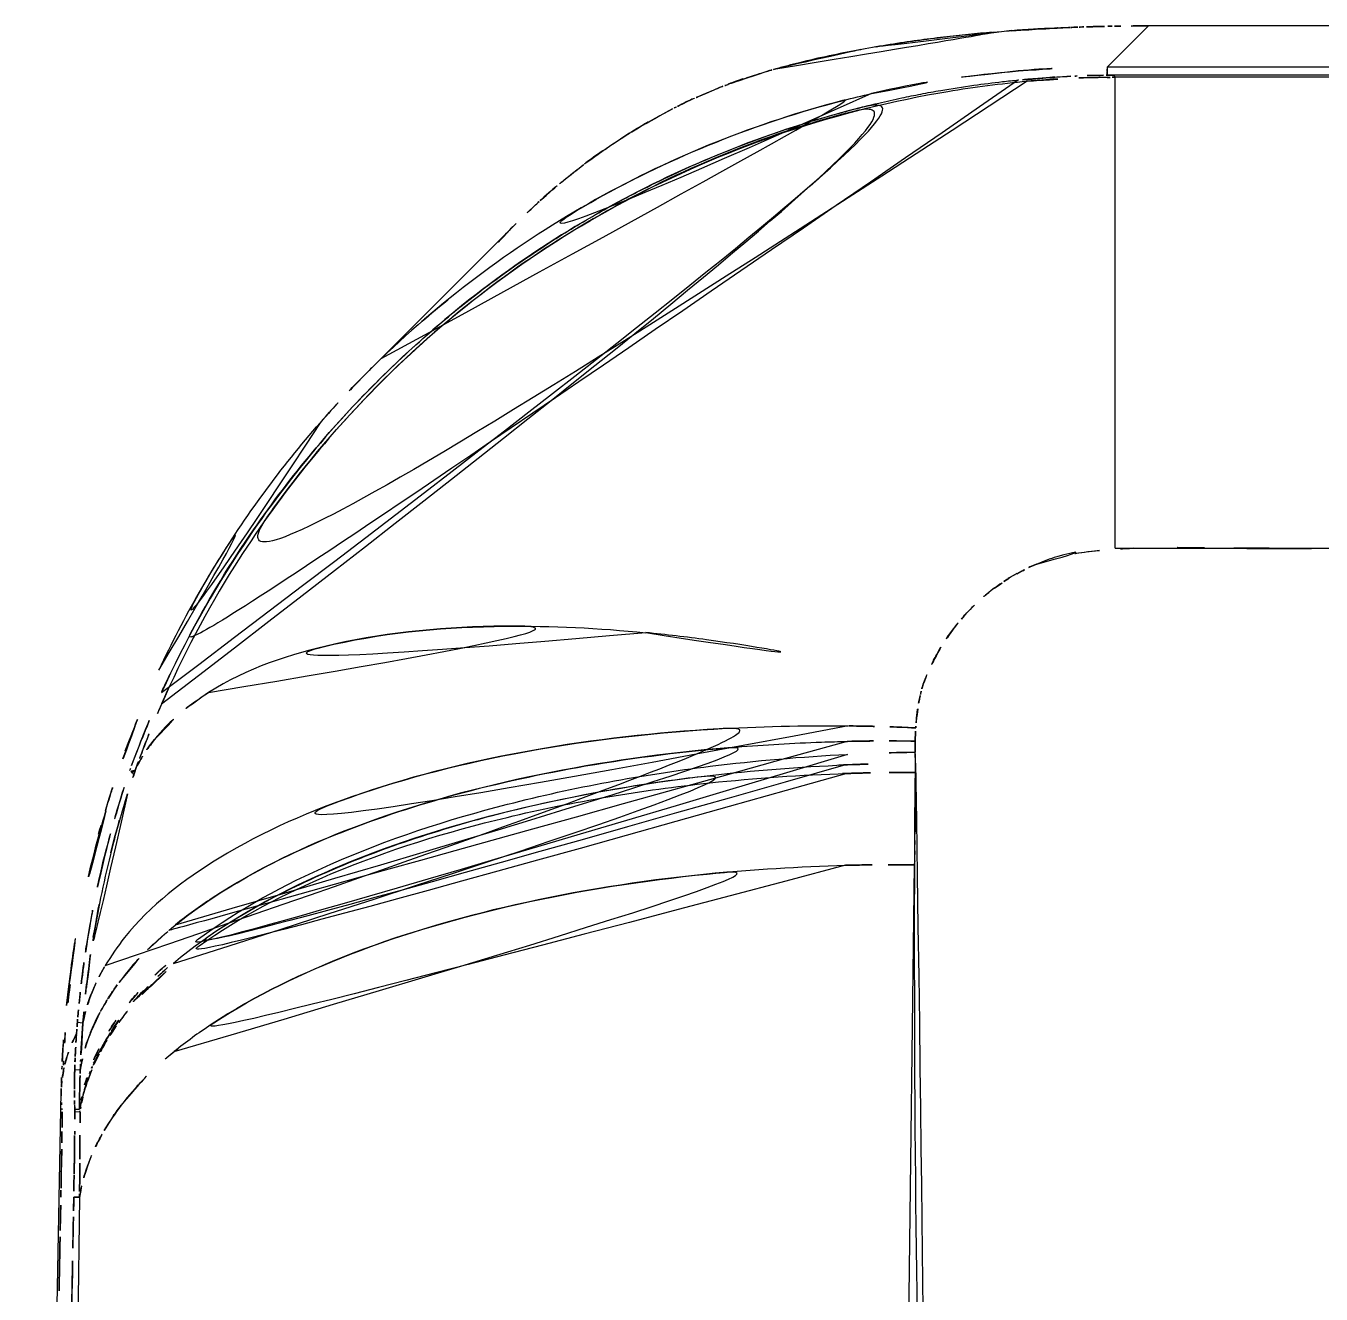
# Model space of a CAD drawing. Extents: x 16296660632 to 16296668616, y -37409619871 to -37409616241.
# Drawn here: x 16296666278.89 to 16296666291.27, y -37409617567 to -37409617554.87 of the extents above; entities that cross this region are included whole.
import ezdxf

# ---------------------------------------------------------------- set-up
doc = ezdxf.new("R2010")
doc.units = 0
doc.header["$LTSCALE"] = 10
doc.header["$MEASUREMENT"] = 0
doc.layers.get('0').update_dxf_attribs({"linetype": 'CONTINUOUS'})

msp = doc.modelspace()

# ---------------------------------------------------------------- linework, layer by layer
at = {"linetype": 'Continuous'}
for p, q in [((16296666289.617491, -37409617554.872681), (16296666289.2218, -37409617555.268356)), ((16296666335.447371, -37409617554.872681), (16296666289.617491, -37409617554.872681)), ((16296666289.2218, -37409617555.268356), (16296666289.2218, -37409617555.342873)), ((16296666335.84306, -37409617555.268356), (16296666289.2218, -37409617555.268356)), ((16296666289.28447, -37409617555.342552), (16296666289.29933, -37409617555.363373)), ((16296666335.78038, -37409617555.342552), (16296666289.28447, -37409617555.342552)), ((16296666289.298901, -37409617559.867561), (16296666289.298901, -37409617555.363373)), ((16296666335.765739, -37409617555.363373), (16296666289.29912, -37409617555.363373)), ((16296666282.15069, -37409617558.18364), (16296666283.5725, -37409617556.761833)), ((16296666289.298901, -37409617559.867561), (16296666335.765921, -37409617559.867561)), ((16296666287.38946, -37409617561.922562), (16296666287.3876, -37409617561.817291)), ((16296666287.389151, -37409617562.010658), (16296666287.38953, -37409617561.922569)), ((16296666287.165159, -37409617579.844719), (16296666287.38192, -37409617562.893677)), ((16296666279.37816, -37409617564.398987), (16296666279.430969, -37409617564.403397)), ((16296666279.405689, -37409617564.856689), (16296666279.352739, -37409617564.854446)), ((16296666278.88582, -37409617582.773102), (16296666279.22356, -37409617565.067253)), ((16296666279.353001, -37409617565.229263), (16296666279.398729, -37409617565.229607)), ((16296666279.40365, -37409617565.257896), (16296666279.353689, -37409617565.256958)), ((16296666279.398701, -37409617566.073807), (16296666279.183769, -37409617582.994118)), ((16296666279.398741, -37409617566.072762), (16296666279.343821, -37409617566.071709)), ((16296666279.343821, -37409617566.071716), (16296666279.398701, -37409617566.073807))]:
    msp.add_line(p, q, dxfattribs=at)
for points, start_tangent, end_tangent in [([(16296666288.309811, -37409617554.918617), (16296666288.72611, -37409617554.893501), (16296666288.85211, -37409617554.887901)], (0.997339187, 0.072900934), (0.999165708, 0.040839784)), ([(16296666288.85211, -37409617554.887772), (16296666288.632469, -37409617554.89785), (16296666288.34507, -37409617554.915253)], (-0.999204835, -0.039871007), (-0.997588617, -0.069404267)), ([(16296666288.85211, -37409617554.887901), (16296666288.88619, -37409617554.886543)], (0.999165708, 0.040839784), (0.999243445, 0.038891369)), ([(16296666288.88619, -37409617554.886436), (16296666288.85211, -37409617554.887772)], (-0.999275676, -0.038054229), (-0.999204835, -0.039871007)), ([(16296666288.88619, -37409617554.886543), (16296666288.96489, -37409617554.883659)], (0.999243444, 0.03889137), (0.999409226, 0.034368577)), ([(16296666288.94095, -37409617554.884438), (16296666288.88619, -37409617554.886436)], (-0.999381619, -0.035162204), (-0.999275676, -0.038054228)), ([(16296666288.96489, -37409617554.883614), (16296666288.94095, -37409617554.884438)], (-0.999424947, -0.033908342), (-0.999381619, -0.035162202)), ([(16296666288.96489, -37409617554.883659), (16296666289.05999, -37409617554.880653)], (0.999409226, 0.034368578), (0.999583492, 0.028859019)), ([(16296666289.05999, -37409617554.880623), (16296666288.96489, -37409617554.883614)], (-0.999579699, -0.028990104), (-0.999424947, -0.033908341)), ([(16296666289.05999, -37409617554.880653), (16296666289.130289, -37409617554.878761)], (0.999583492, 0.02885902), (0.999693553, 0.024754785)), ([(16296666289.130289, -37409617554.878708), (16296666289.102961, -37409617554.879417), (16296666289.05999, -37409617554.880623)], (-0.999677142, -0.025408893), (-0.999579699, -0.028990104)), ([(16296666289.130289, -37409617554.878761), (16296666289.14176, -37409617554.878479), (16296666289.293659, -37409617554.875473)], (0.999693553, 0.024754786), (0.999875077, 0.015806032)), ([(16296666289.15962, -37409617554.877983), (16296666289.130289, -37409617554.878708)], (-0.999714284, -0.023902944), (-0.999677142, -0.025408895)), ([(16296666289.26963, -37409617554.875664), (16296666289.15962, -37409617554.877983)], (-0.999835462, -0.018139726), (-0.999714284, -0.023902943)), ([(16296666289.293659, -37409617554.875473), (16296666289.45223, -37409617554.873558)], (0.999875077, 0.015806032), (0.999963825, 0.008505754)), ([(16296666289.617491, -37409617554.872681), (16296666289.26963, -37409617554.875664)], (-0.999999177, 0.001282616), (-0.999835462, -0.018139726)), ([(16296666289.45223, -37409617554.873558), (16296666289.617491, -37409617554.872681)], (0.999963825, 0.008505754), (0.999997228, 0.002354367)), ([(16296666286.055861, -37409617555.282967), (16296666286.281111, -37409617555.224258), (16296666286.5644, -37409617555.159111), (16296666286.84277, -37409617555.103409), (16296666287.11417, -37409617555.056221), (16296666287.37676, -37409617555.016678), (16296666287.628929, -37409617554.98394), (16296666287.869261, -37409617554.957199), (16296666288.096569, -37409617554.935669), (16296666288.309811, -37409617554.918617)], (0.96441371, 0.264397797), (0.997339187, 0.072900934)), ([(16296666288.30974, -37409617554.91774), (16296666288.21324, -37409617554.925003), (16296666287.874861, -37409617554.955612), (16296666287.57094, -37409617554.989906), (16296666287.28997, -37409617555.028107), (16296666287.030899, -37409617555.069092), (16296666286.866711, -37409617555.09816)], (-0.997422155, -0.071756851), (-0.983368178, -0.181623307)), ([(16296666286.866711, -37409617555.09816), (16296666286.78668, -37409617555.113243), (16296666286.553579, -37409617555.160713), (16296666286.327801, -37409617555.212173), (16296666286.10379, -37409617555.269676), (16296666286.055861, -37409617555.282982)], (-0.983368178, -0.181623307), (-0.96255781, -0.271076489)), ([(16296666288.37018, -37409617555.302597), (16296666289.2218, -37409617555.268356)], (0.996565047, 0.08281369), (0.999996261, -0.002734709)), ([(16296666288.3748, -37409617555.389526), (16296666288.221451, -37409617555.405502), (16296666287.947849, -37409617555.43998), (16296666287.63109, -37409617555.48954), (16296666287.44025, -37409617555.524437), (16296666287.259029, -37409617555.561127), (16296666287.03919, -37409617555.610313), (16296666286.766291, -37409617555.678596), (16296666286.421671, -37409617555.776489), (16296666285.98135, -37409617555.921013), (16296666285.436569, -37409617556.13147), (16296666284.78393, -37409617556.43325), (16296666284.36191, -37409617556.659843), (16296666283.896799, -37409617556.941109), (16296666283.34325, -37409617557.324013), (16296666282.68198, -37409617557.860909), (16296666282.144501, -37409617558.373543), (16296666281.63014, -37409617558.943542), (16296666281.062071, -37409617559.690727), (16296666280.462669, -37409617560.675598), (16296666280.26116, -37409617561.075493)], (-0.995389616, -0.095914087), (-0.429860401, -0.902895363)), ([(16296666288.45891, -37409617555.401398), (16296666287.70093, -37409617555.498329), (16296666286.15778, -37409617555.883797), (16296666284.707649, -37409617556.498787), (16296666283.388849, -37409617557.322029), (16296666282.238541, -37409617558.320923), (16296666281.27249, -37409617559.457603), (16296666280.246941, -37409617561.213516)], (-0.996086956, -0.088378592), (-0.414840953, -0.909893941)), ([(16296666285.59853, -37409617555.429993), (16296666285.9778, -37409617555.304718)], (0.935801826, 0.352526512), (0.96193817, 0.273267189)), ([(16296666285.978001, -37409617555.305443), (16296666285.873779, -37409617555.337219), (16296666285.63044, -37409617555.420013), (16296666285.59914, -37409617555.431587)], (-0.959055934, -0.283216728), (-0.93665104, -0.350263942)), ([(16296666285.9778, -37409617555.304718), (16296666285.995239, -37409617555.299797)], (0.961938171, 0.273267188), (0.963003448, 0.269489069)), ([(16296666285.995741, -37409617555.300217), (16296666285.978001, -37409617555.305443)], (-0.959884395, -0.280396058), (-0.959055935, -0.283216727)), ([(16296666285.995239, -37409617555.299797), (16296666286.055861, -37409617555.282967)], (0.962673438, 0.270665572), (0.96441371, 0.264397797)), ([(16296666286.055861, -37409617555.282982), (16296666285.995741, -37409617555.300217)], (-0.962557774, -0.271076616), (-0.959884395, -0.280396058)), ([(16296666286.969271, -37409617555.519638), (16296666288.37018, -37409617555.302597)], (0.974877023, 0.222743776), (0.996565047, 0.08281369)), ([(16296666288.37595, -37409617555.302673), (16296666286.969299, -37409617555.519722)], (-0.99660434, -0.082339479), (-0.974972477, -0.222325591)), ([(16296666288.87373, -37409617555.354118), (16296666288.740761, -37409617555.361076), (16296666288.608339, -37409617555.369797), (16296666288.44244, -37409617555.38324), (16296666288.3748, -37409617555.389526)], (-0.998957615, -0.045647376), (-0.995389616, -0.095914087)), ([(16296666288.41258, -37409617555.387703), (16296666289.221809, -37409617555.34288)], (0.995528471, 0.094461966), (0.9998725, 0.015968186)), ([(16296666288.45896, -37409617555.401917), (16296666289.22295, -37409617555.36525)], (0.996267754, 0.086316642), (0.999956662, 0.009309877)), ([(16296666288.518141, -37409617555.396317), (16296666288.45891, -37409617555.401398)], (-0.996604564, -0.08233676), (-0.996086956, -0.088378592)), ([(16296666289.22278, -37409617555.363792), (16296666288.518141, -37409617555.396317)], (-0.999954525, -0.009536711), (-0.996604565, -0.082336759)), ([(16296666288.93635, -37409617555.351448), (16296666288.87373, -37409617555.354118)], (-0.999225533, -0.039348868), (-0.998957615, -0.045647375)), ([(16296666289.186939, -37409617555.344772), (16296666289.06543, -37409617555.347214), (16296666288.93635, -37409617555.351448)], (-0.999903231, -0.013911459), (-0.999225533, -0.039348869)), ([(16296666289.229561, -37409617555.344269), (16296666289.186939, -37409617555.344772)], (-0.999953795, -0.009612857), (-0.999903231, -0.013911458)), ([(16296666289.2218, -37409617555.300621), (16296666289.2218, -37409617555.286018), (16296666289.2218, -37409617555.285301)], (-0.000056735, 0.999999998), (0.000106811, 0.999999994)), ([(16296666289.221809, -37409617555.34288), (16296666289.2218, -37409617555.310867), (16296666289.2218, -37409617555.300621)], (0.001412815, 0.999999002), (-0.000056734, 0.999999998)), ([(16296666289.2218, -37409617555.342873), (16296666289.24308, -37409617555.342751), (16296666289.259239, -37409617555.342659), (16296666289.280251, -37409617555.342552)], (0.999983246, 0.005788513), (0.999994752, 0.003239812)), ([(16296666289.22295, -37409617555.36525), (16296666289.29933, -37409617555.364838)], (0.999956662, 0.009309877), (0.9999988, 0.001549329)), ([(16296666289.28458, -37409617555.344017), (16296666289.257151, -37409617555.344093), (16296666289.24144, -37409617555.34417), (16296666289.229561, -37409617555.344269)], (-0.999999415, -0.001082061), (-0.99994543, -0.010446886)), ([(16296666289.298901, -37409617555.363373), (16296666289.22278, -37409617555.363792)], (-0.999998793, -0.001553907), (-0.999954525, -0.009536711)), ([(16296666280.18322, -37409617561.244797), (16296666280.96764, -37409617559.833397), (16296666282.546459, -37409617557.98288), (16296666284.536909, -37409617556.56266), (16296666286.80875, -37409617555.66922), (16296666288.41258, -37409617555.387703)], (0.414524988, 0.91003793), (0.995528471, 0.094461967)), ([(16296666280.18326, -37409617561.355553), (16296666280.87978, -37409617560.038788), (16296666282.332729, -37409617558.228493), (16296666284.307409, -37409617556.717934), (16296666286.690969, -37409617555.717194), (16296666288.45896, -37409617555.401917)], (0.401154994, 0.916010191), (0.996267754, 0.086316642)), ([(16296666286.969299, -37409617555.519722), (16296666286.700439, -37409617555.584991), (16296666284.332821, -37409617556.533569), (16296666282.9207, -37409617557.49015)], (-0.974972477, -0.222325591), (-0.776945675, -0.629567644)), ([(16296666285.130421, -37409617555.633652), (16296666285.517031, -37409617555.46151)], (0.896454994, 0.443134792), (0.929487333, 0.368854034)), ([(16296666285.51757, -37409617555.462883), (16296666285.36462, -37409617555.525917), (16296666285.130619, -37409617555.634064)], (-0.930615523, -0.36599829), (-0.896996699, -0.44203724)), ([(16296666285.517031, -37409617555.46151), (16296666285.59853, -37409617555.429993)], (0.929487332, 0.368854035), (0.935801827, 0.352526512)), ([(16296666285.59914, -37409617555.431587), (16296666285.51757, -37409617555.462883)], (-0.93665104, -0.350263941), (-0.930615523, -0.36599829)), ([(16296666282.28269, -37409617558.05407), (16296666284.332359, -37409617556.533836), (16296666286.69293, -37409617555.586952), (16296666286.969271, -37409617555.519638)], (0.720129578, 0.693839601), (0.974877023, 0.222743776)), ([(16296666285.092831, -37409617555.652878), (16296666285.06682, -37409617555.666039)], (-0.893432003, -0.449198459), (-0.890956169, -0.454089313)), ([(16296666285.09264, -37409617555.652496), (16296666285.130421, -37409617555.633652)], (0.892963888, 0.450128308), (0.896454994, 0.443134793)), ([(16296666285.130619, -37409617555.634064), (16296666285.092831, -37409617555.652878)], (-0.896996699, -0.44203724), (-0.893432004, -0.449198458)), ([(16296666284.67844, -37409617555.884064), (16296666285.09264, -37409617555.652496)], (0.851647035, 0.524115758), (0.892963888, 0.450128309)), ([(16296666285.06682, -37409617555.666039), (16296666284.74209, -37409617555.845741), (16296666284.678579, -37409617555.884277)], (-0.890956169, -0.454089314), (-0.851531809, -0.524302946)), ([(16296666284.655899, -37409617555.898323), (16296666284.403351, -37409617556.064743), (16296666284.2402, -37409617556.182579)], (-0.849080216, -0.528263936), (-0.80069669, -0.599069955)), ([(16296666284.65576, -37409617555.898087), (16296666284.67844, -37409617555.884064)], (0.849221302, 0.528037101), (0.851647036, 0.524115756)), ([(16296666284.678579, -37409617555.884277), (16296666284.655899, -37409617555.898323)], (-0.851531808, -0.524302947), (-0.849080215, -0.528263938)), ([(16296666284.23991, -37409617556.182182), (16296666284.65576, -37409617555.898087)], (0.800936432, 0.598749389), (0.849221302, 0.528037101)), ([(16296666284.213079, -37409617556.202988), (16296666284.06386, -37409617556.319679), (16296666283.814939, -37409617556.531868)], (-0.797299126, -0.60358438), (-0.743605422, -0.668618708)), ([(16296666284.21278, -37409617556.202583), (16296666284.225941, -37409617556.192657)], (0.797527228, 0.603282953), (0.799184781, 0.601085422)), ([(16296666284.2402, -37409617556.182579), (16296666284.213079, -37409617556.202988)], (-0.80069669, -0.599069954), (-0.797299126, -0.603584379)), ([(16296666284.225941, -37409617556.192657), (16296666284.23991, -37409617556.182182)], (0.799184781, 0.601085423), (0.800936432, 0.598749389)), ([(16296666283.81455, -37409617556.531441), (16296666284.21278, -37409617556.202583)], (0.743509778, 0.668725063), (0.797527229, 0.603282951)), ([(16296666283.780769, -37409617556.56282), (16296666283.735319, -37409617556.604713), (16296666283.57185, -37409617556.762482)], (-0.738642831, -0.674097002), (-0.706955218, -0.707258311)), ([(16296666283.78038, -37409617556.562401), (16296666283.81455, -37409617556.531441)], (0.738507386, 0.674245387), (0.743509778, 0.668725063)), ([(16296666283.814939, -37409617556.531868), (16296666283.780769, -37409617556.56282)], (-0.743605422, -0.668618708), (-0.738642831, -0.674097003)), ([(16296666283.401649, -37409617556.939049), (16296666283.78038, -37409617556.562401)], (0.678608373, 0.73450029), (0.738507386, 0.674245386)), ([(16296666283.57185, -37409617556.762482), (16296666283.428379, -37409617556.910728), (16296666283.40184, -37409617556.939217)], (-0.706955218, -0.707258312), (-0.679323575, -0.733838866)), ([(16296666282.9207, -37409617557.49015), (16296666282.28269, -37409617558.05407)], (-0.776945675, -0.629567644), (-0.72013368, -0.693835343)), ([(16296666282.15074, -37409617558.183609), (16296666282.28269, -37409617558.05407)], (0.707039544, 0.707174012), (0.720129578, 0.693839601)), ([(16296666282.28269, -37409617558.05407), (16296666282.157949, -37409617558.176407)], (-0.72013368, -0.693835342), (-0.707761559, -0.706451396)), ([(16296666282.157949, -37409617558.176407), (16296666281.6987, -37409617558.666939)], (-0.707761559, -0.706451396), (-0.65839329, -0.752674083)), ([(16296666281.69869, -37409617558.666931), (16296666282.15074, -37409617558.183609)], (0.658417526, 0.752652882), (0.707039544, 0.707174012)), ([(16296666281.6987, -37409617558.666939), (16296666280.68532, -37409617560.049057), (16296666279.92872, -37409617561.572777)], (-0.65839329, -0.752674083), (-0.366530888, -0.930405884)), ([(16296666280.157021, -37409617561.032158), (16296666280.543091, -37409617560.286774), (16296666281.698561, -37409617558.666817)], (0.422226843, 0.906490206), (0.658669671, 0.752432233)), ([(16296666290.152809, -37409617559.863358), (16296666289.47657, -37409617559.867554)], (-0.999942374, 0.01073539), (-0.9994642, -0.032730903)), ([(16296666288.551479, -37409617560.017647), (16296666288.74095, -37409617559.949562), (16296666289.298901, -37409617559.867561)], (0.922297359, 0.386481025), (0.999992983, -0.003746284)), ([(16296666289.148689, -37409617559.886993), (16296666288.54789, -37409617560.019096)], (-0.995490387, -0.094862481), (-0.930329444, -0.366724863)), ([(16296666289.47657, -37409617559.867554), (16296666289.148689, -37409617559.886993)], (-0.9994642, -0.032730903), (-0.995490387, -0.094862481)), ([(16296666291.17741, -37409617559.86927), (16296666290.51523, -37409617559.867561), (16296666290.152809, -37409617559.863358)], (-0.999997427, -0.002268284), (-0.999942374, 0.01073539)), ([(16296666288.35816, -37409617560.108437), (16296666288.144711, -37409617560.246552)], (-0.876235421, -0.481883272), (-0.799911663, -0.600117764)), ([(16296666288.359461, -37409617560.110802), (16296666288.551479, -37409617560.017647)], (0.874421244, 0.485167485), (0.922297359, 0.386481025)), ([(16296666288.54789, -37409617560.019096), (16296666288.35816, -37409617560.108437)], (-0.930329444, -0.366724863), (-0.876235421, -0.481883272)), ([(16296666288.14603, -37409617560.248283), (16296666288.215139, -37409617560.199341), (16296666288.235821, -37409617560.185562)], (0.803282073, 0.595598784), (0.835777592, 0.549068135)), ([(16296666288.235821, -37409617560.185562), (16296666288.359461, -37409617560.110802)], (0.835777592, 0.549068135), (0.874421244, 0.485167485)), ([(16296666288.144711, -37409617560.246552), (16296666287.89188, -37409617560.47345)], (-0.799911663, -0.600117765), (-0.684183038, -0.729310339)), ([(16296666288.06171, -37409617560.314468), (16296666288.14603, -37409617560.248283)], (0.769283376, 0.63890773), (0.803282073, 0.595598784)), ([(16296666287.89188, -37409617560.47345), (16296666287.88143, -37409617560.484673), (16296666287.743441, -37409617560.651031)], (-0.684183038, -0.729310339), (-0.596741292, -0.802433692)), ([(16296666287.89189, -37409617560.47345), (16296666288.06171, -37409617560.314468)], (0.688354836, 0.725374124), (0.769283376, 0.63890773)), ([(16296666280.632959, -37409617561.245613), (16296666281.83568, -37409617560.783897), (16296666283.46138, -37409617560.611717), (16296666284.811171, -37409617560.673401)], (0.844403484, 0.535707715), (0.995186849, -0.097995587)), ([(16296666287.74267, -37409617560.650459), (16296666287.773121, -37409617560.610764), (16296666287.849119, -37409617560.519981)], (0.598477999, 0.801139242), (0.664735135, 0.747079112)), ([(16296666287.849119, -37409617560.519981), (16296666287.89189, -37409617560.47345)], (0.664735135, 0.747079112), (0.688354836, 0.725374124)), ([(16296666284.81106, -37409617560.674622), (16296666283.46451, -37409617560.612503), (16296666281.830759, -37409617560.78508), (16296666280.63265, -37409617561.24604)], (-0.995025417, 0.099621377), (-0.844371595, -0.535757976)), ([(16296666284.811171, -37409617560.673401), (16296666285.39274, -37409617560.742126), (16296666287.464041, -37409617561.165611)], (0.995186849, -0.097995587), (0.963923118, -0.266180807)), ([(16296666287.743441, -37409617560.651031), (16296666287.60458, -37409617560.864029)], (-0.596741292, -0.802433692), (-0.493674771, -0.869646607)), ([(16296666287.685209, -37409617560.731522), (16296666287.74267, -37409617560.650459)], (0.557816546, 0.829964277), (0.598477999, 0.801139242)), ([(16296666287.603689, -37409617560.863533), (16296666287.685209, -37409617560.731522)], (0.492471584, 0.870328524), (0.557816547, 0.829964277)), ([(16296666287.60458, -37409617560.864029), (16296666287.464041, -37409617561.165611)], (-0.493674771, -0.869646607), (-0.348117664, -0.937450848)), ([(16296666287.563881, -37409617560.937378), (16296666287.603689, -37409617560.863533)], (0.456158662, 0.889898464), (0.492471584, 0.870328524)), ([(16296666280.26116, -37409617561.075493), (16296666280.06551, -37409617561.513168)], (-0.429860401, -0.902895363), (-0.386111348, -0.922452181)), ([(16296666287.464041, -37409617561.165611), (16296666287.563881, -37409617560.937378)], (0.343676591, 0.939088069), (0.456158662, 0.889898463)), ([(16296666280.246941, -37409617561.213516), (16296666279.993299, -37409617561.822304)], (-0.414840953, -0.909893941), (-0.353738411, -0.935344395)), ([(16296666287.464041, -37409617561.165611), (16296666287.44533, -37409617561.234108)], (-0.282182775, -0.959360663), (-0.244701648, -0.969598424)), ([(16296666287.451429, -37409617561.210892), (16296666287.464041, -37409617561.165611)], (0.256235418, 0.966614406), (0.280621918, 0.959818389)), ([(16296666279.83584, -37409617561.804459), (16296666280.157021, -37409617561.032158)], (0.345071891, 0.938576257), (0.422226843, 0.906490206)), ([(16296666280.63265, -37409617561.24604), (16296666280.11471, -37409617561.695847)], (-0.844371595, -0.535757976), (-0.628517395, -0.777795529)), ([(16296666287.426571, -37409617561.316566), (16296666287.411381, -37409617561.402237)], (-0.198775776, -0.980044994), (-0.149909343, -0.988699747)), ([(16296666287.42046, -37409617561.348831), (16296666287.429621, -37409617561.302513), (16296666287.451429, -37409617561.210892)], (0.181486401, 0.983393454), (0.256235417, 0.966614407)), ([(16296666287.44533, -37409617561.234108), (16296666287.426571, -37409617561.316566)], (-0.244701648, -0.969598424), (-0.198775776, -0.980044994)), ([(16296666280.114691, -37409617561.695839), (16296666280.632959, -37409617561.245613)], (0.628360825, 0.777922023), (0.844403484, 0.535707715)), ([(16296666287.411381, -37409617561.402237), (16296666287.410801, -37409617561.406113), (16296666287.388809, -37409617561.65831)], (-0.149909342, -0.988699747), (-0.037837236, -0.999283915)), ([(16296666287.39551, -37409617561.536827), (16296666287.40564, -37409617561.442352)], (0.08164579, 0.996661409), (0.131574567, 0.991306276)), ([(16296666287.40564, -37409617561.442352), (16296666287.42046, -37409617561.348831)], (0.131574566, 0.991306276), (0.181486401, 0.983393454)), ([(16296666279.64423, -37409617563.857361), (16296666279.829229, -37409617563.589851), (16296666280.734329, -37409617562.829269), (16296666282.086929, -37409617562.213623), (16296666283.727859, -37409617561.799843), (16296666285.51215, -37409617561.593643), (16296666286.75462, -37409617561.565407)], (0.507252698, 0.861797366), (0.999924432, -0.012293537)), ([(16296666279.92872, -37409617561.572777), (16296666279.65131, -37409617562.376472)], (-0.366530888, -0.930405884), (-0.285315265, -0.958433722)), ([(16296666279.89608, -37409617561.944801), (16296666280.18322, -37409617561.244797)], (0.343633979, 0.939103662), (0.414524988, 0.91003793)), ([(16296666280.06551, -37409617561.513168), (16296666279.88032, -37409617561.989449)], (-0.386111348, -0.922452181), (-0.338414646, -0.940997092)), ([(16296666279.99272, -37409617561.822067), (16296666280.18326, -37409617561.355553)], (0.354770839, 0.934953289), (0.401154994, 0.916010191)), ([(16296666286.7491, -37409617561.565353), (16296666285.461, -37409617561.59671), (16296666283.552691, -37409617561.832237), (16296666281.88389, -37409617562.285492), (16296666280.614849, -37409617562.90461)], (-0.999928116, 0.011990142), (-0.838986527, -0.544152192)), ([(16296666286.75462, -37409617561.565407), (16296666287.39221, -37409617561.584396)], (0.999924432, -0.012293537), (0.998890594, -0.047091202)), ([(16296666287.39221, -37409617561.584396), (16296666286.7491, -37409617561.565353)], (-0.998890594, 0.047091199), (-0.999928116, 0.011990142)), ([(16296666287.39221, -37409617561.584396), (16296666287.39551, -37409617561.536827)], (0.056465542, 0.998404549), (0.08164579, 0.996661409)), ([(16296666280.11471, -37409617561.695847), (16296666279.941271, -37409617561.96312)], (-0.628517394, -0.777795529), (-0.447374346, -0.894346798)), ([(16296666286.73641, -37409617561.713287), (16296666286.49243, -37409617561.720238), (16296666285.678579, -37409617561.767548), (16296666284.2367, -37409617561.948883), (16296666282.992599, -37409617562.223053), (16296666281.917419, -37409617562.577263), (16296666281.002359, -37409617563.008179), (16296666280.25428, -37409617563.519974), (16296666280.241739, -37409617563.530602)], (-0.999763384, -0.02175263), (-0.76101584, -0.648733297)), ([(16296666286.74151, -37409617561.713127), (16296666287.387489, -37409617561.710732)], (0.999771327, 0.021384405), (0.999904355, -0.013830409)), ([(16296666287.387489, -37409617561.710732), (16296666286.73641, -37409617561.713287)], (-0.999904355, 0.013830449), (-0.999763384, -0.02175263)), ([(16296666287.38723, -37409617561.710716), (16296666287.38682, -37409617561.833794)], (-0.022319546, -0.999750888), (0.016017045, -0.999871719)), ([(16296666287.387711, -37409617561.817299), (16296666287.387489, -37409617561.803978), (16296666287.3873, -37409617561.790657), (16296666287.387171, -37409617561.777344), (16296666287.38711, -37409617561.764023), (16296666287.38719, -37409617561.737381), (16296666287.387529, -37409617561.710732)], (-0.017446556, 0.999847797), (0.017065826, 0.999854368)), ([(16296666287.387489, -37409617561.710732), (16296666287.3885, -37409617561.668373), (16296666287.388821, -37409617561.65831)], (0.017068429, 0.999854324), (0.033740039, 0.999430643)), ([(16296666287.388809, -37409617561.65831), (16296666287.38723, -37409617561.710716)], (-0.037837236, -0.999283915), (-0.022319546, -0.999750888)), ([(16296666287.388821, -37409617561.65831), (16296666287.39007, -37409617561.626266), (16296666287.39221, -37409617561.584396)], (0.033740039, 0.999430643), (0.058085658, 0.998311603)), ([(16296666279.941259, -37409617561.963112), (16296666280.114691, -37409617561.695839)], (0.447466815, 0.894300537), (0.628360825, 0.777922023)), ([(16296666279.993299, -37409617561.822304), (16296666279.941271, -37409617561.96312)], (-0.353738411, -0.935344395), (-0.339431136, -0.940630907)), ([(16296666280.314671, -37409617563.467659), (16296666280.667919, -37409617563.212044), (16296666282.02363, -37409617562.536133), (16296666283.67992, -37409617562.056381), (16296666285.483761, -37409617561.784531), (16296666286.73641, -37409617561.713226)], (0.779266138, 0.626693136), (0.999765273, 0.021665608)), ([(16296666286.739941, -37409617561.837936), (16296666285.426439, -37409617561.951683), (16296666283.489611, -37409617562.314781), (16296666281.80031, -37409617562.888199), (16296666280.537371, -37409617563.600708), (16296666280.221951, -37409617563.853989)], (-0.998772034, -0.049542143), (-0.748295216, -0.663365865)), ([(16296666287.3876, -37409617561.817291), (16296666286.739941, -37409617561.837936)], (-0.999897874, -0.01429131), (-0.998772034, -0.049542143)), ([(16296666287.38682, -37409617561.833794), (16296666287.38953, -37409617561.922569)], (0.016017045, -0.999871719), (0.045348529, -0.998971226)), ([(16296666279.879829, -37409617561.98954), (16296666279.89608, -37409617561.944801)], (0.339036142, 0.940773349), (0.343633979, 0.939103662)), ([(16296666279.941271, -37409617561.96312), (16296666279.858419, -37409617562.214417)], (-0.327919439, -0.94470569), (-0.298565999, -0.95438899)), ([(16296666279.94319, -37409617561.955437), (16296666279.99272, -37409617561.822067)], (0.341441907, 0.93990288), (0.354770839, 0.934953289)), ([(16296666280.295259, -37409617563.83799), (16296666281.49983, -37409617563.084976), (16296666283.20516, -37409617562.462898), (16296666285.215639, -37409617562.066628), (16296666286.656679, -37409617561.941353)], (0.76386406, 0.645377175), (0.998949124, 0.045832812)), ([(16296666286.71962, -37409617561.938301), (16296666285.39806, -37409617562.042503), (16296666283.530531, -37409617562.374184), (16296666281.905939, -37409617562.89756), (16296666280.62731, -37409617563.579918), (16296666280.291519, -37409617563.833557)], (-0.999131314, -0.04167273), (-0.767525444, -0.641018481)), ([(16296666286.656679, -37409617561.941353), (16296666287.38946, -37409617561.922562)], (0.998949124, 0.045832812), (0.9999844, 0.005585756)), ([(16296666287.38953, -37409617561.922569), (16296666287.189711, -37409617579.846962)], (-0.008810747, -0.999961185), (-0.065774629, -0.997834504)), ([(16296666279.645281, -37409617562.375298), (16296666279.83584, -37409617561.804459)], (0.287891869, 0.957662922), (0.345071891, 0.938576257)), ([(16296666279.793131, -37409617562.255363), (16296666279.879829, -37409617561.98954)], (0.296737726, 0.954959016), (0.323360778, 0.946275757)), ([(16296666279.88032, -37409617561.989449), (16296666279.88891, -37409617562.00013)], (0.622212554, -0.782848349), (0.631987676, -0.774978437)), ([(16296666279.88891, -37409617562.00013), (16296666279.892019, -37409617562.003922), (16296666279.903839, -37409617562.018044), (16296666279.9118, -37409617562.027252)], (0.631987677, -0.774978436), (0.657873386, -0.753128547)), ([(16296666279.92951, -37409617561.988083), (16296666279.90786, -37409617562.004631), (16296666279.892241, -37409617562.002434), (16296666279.88872, -37409617562.000412)], (-0.690151016, -0.723665375), (-0.8297176, 0.558183397)), ([(16296666279.9158, -37409617562.031807), (16296666279.94319, -37409617561.955437)], (0.333793905, 0.942646078), (0.341441907, 0.93990288)), ([(16296666286.73455, -37409617562.019974), (16296666285.423941, -37409617562.110474), (16296666283.48555, -37409617562.439827), (16296666281.80225, -37409617562.98143), (16296666280.542999, -37409617563.66832), (16296666280.227579, -37409617563.915154)], (-0.99948403, -0.032119668), (-0.756174286, -0.654370269)), ([(16296666286.69253, -37409617562.021347), (16296666287.389151, -37409617562.010658)], (0.999407867, 0.034408082), (0.999993704, -0.003548596)), ([(16296666287.389151, -37409617562.010658), (16296666286.73455, -37409617562.019974)], (-0.999993704, 0.003548596), (-0.99948403, -0.032119668)), ([(16296666279.858419, -37409617562.214417), (16296666279.709391, -37409617562.744743), (16296666279.53483, -37409617563.576736), (16296666279.491421, -37409617563.856247)], (-0.298565999, -0.95438899), (-0.139658568, -0.99019972)), ([(16296666287.38517, -37409617562.600212), (16296666287.387529, -37409617562.305847), (16296666287.389151, -37409617562.010658)], (0.009454346, 0.999955307), (0.004379622, 0.999990409)), ([(16296666279.793159, -37409617562.255363), (16296666279.646259, -37409617562.77787)], (-0.296714773, -0.954966148), (-0.244282696, -0.96970406)), ([(16296666279.696211, -37409617562.777634), (16296666279.92951, -37409617561.988083)], (0.243147265, 0.969989385), (0.32288547, 0.946438045)), ([(16296666279.65131, -37409617562.376472), (16296666279.307409, -37409617564.036613)], (-0.285315265, -0.958433722), (-0.119666908, -0.992814097)), ([(16296666279.580561, -37409617562.600159), (16296666279.645281, -37409617562.375298)], (0.265291008, 0.964168388), (0.287891869, 0.957662922)), ([(16296666279.637529, -37409617562.81282), (16296666279.793131, -37409617562.255363)], (0.24064619, 0.970612905), (0.296737726, 0.954959016)), ([(16296666287.384199, -37409617562.698128), (16296666287.38517, -37409617562.600212)], (0.010506684, 0.999944803), (0.009454346, 0.999955307)), ([(16296666279.63752, -37409617562.81282), (16296666279.47867, -37409617563.582863)], (-0.240751615, -0.970586761), (-0.163016175, -0.986623397)), ([(16296666287.38192, -37409617562.893677), (16296666287.38312, -37409617562.795952)], (0.012786702, 0.999918247), (0.011617529, 0.999932514)), ([(16296666287.38312, -37409617562.795952), (16296666287.384199, -37409617562.698128)], (0.011617529, 0.999932514), (0.010506684, 0.999944803)), ([(16296666280.30357, -37409617564.679337), (16296666280.656481, -37409617564.421982), (16296666282.012381, -37409617563.739769), (16296666283.670139, -37409617563.253067), (16296666285.47587, -37409617562.974297), (16296666286.720921, -37409617562.898697)], (0.776932917, 0.629583388), (0.999670303, 0.025676564)), ([(16296666286.720921, -37409617562.898682), (16296666285.39786, -37409617562.98201), (16296666283.59292, -37409617563.270126), (16296666281.987391, -37409617563.749413), (16296666280.68379, -37409617564.403923), (16296666280.33667, -37409617564.652573)], (-0.999670868, -0.025654543), (-0.783566782, -0.621307571)), ([(16296666286.720921, -37409617562.898697), (16296666287.38192, -37409617562.893677)], (0.999670303, 0.025676564), (0.999946326, -0.010360703)), ([(16296666287.38192, -37409617562.893677), (16296666286.720921, -37409617562.898682)], (-0.999946326, 0.010360704), (-0.999670868, -0.025654543)), ([(16296666279.529591, -37409617563.584618), (16296666279.696211, -37409617562.777634)], (0.160902106, 0.98697037), (0.243147265, 0.969989385)), ([(16296666279.27379, -37409617564.23793), (16296666279.580561, -37409617562.600159)], (0.101896382, 0.994795018), (0.265291007, 0.964168389)), ([(16296666279.46726, -37409617563.653488), (16296666279.637529, -37409617562.81282)], (0.156165152, 0.987730958), (0.24064619, 0.970612905)), ([(16296666280.241739, -37409617563.530602), (16296666279.776739, -37409617564.017616)], (-0.76101584, -0.648733297), (-0.599733125, -0.800200087)), ([(16296666279.46726, -37409617563.653488), (16296666279.43775, -37409617563.853691)], (-0.155894149, -0.987773767), (-0.135782903, -0.990738615)), ([(16296666279.489189, -37409617563.856262), (16296666279.529591, -37409617563.584618)], (0.133324509, 0.991072437), (0.160902106, 0.98697037)), ([(16296666279.776791, -37409617564.017647), (16296666280.314671, -37409617563.467659)], (0.594614259, 0.804011121), (0.779266138, 0.626693136)), ([(16296666279.426649, -37409617563.936523), (16296666279.46726, -37409617563.653488)], (0.12781847, 0.99179758), (0.156165152, 0.987730958)), ([(16296666279.43775, -37409617563.853691), (16296666279.385031, -37409617564.318993)], (-0.135782904, -0.990738615), (-0.089417083, -0.99599427)), ([(16296666279.491421, -37409617563.856247), (16296666279.430969, -37409617564.403397)], (-0.139658568, -0.99019972), (-0.077904347, -0.996960838)), ([(16296666279.456329, -37409617564.129204), (16296666279.489189, -37409617563.856262)], (0.105808993, 0.994386473), (0.133324509, 0.991072437)), ([(16296666279.511551, -37409617564.12838), (16296666279.64423, -37409617563.857361)], (0.364767322, 0.931098706), (0.507252698, 0.861797366)), ([(16296666279.637791, -37409617563.867958), (16296666279.51148, -37409617564.128349)], (-0.501806908, -0.864979668), (-0.36435033, -0.931261959)), ([(16296666280.227579, -37409617563.915154), (16296666279.749451, -37409617564.434418)], (-0.756174286, -0.654370269), (-0.576652331, -0.816989651)), ([(16296666280.221951, -37409617563.853989), (16296666279.959249, -37409617564.113342)], (-0.748295216, -0.663365865), (-0.66960386, -0.742718433)), ([(16296666280.241039, -37409617563.87648), (16296666280.006611, -37409617564.099792)], (-0.756109358, -0.654445291), (-0.687865161, -0.725838494)), ([(16296666279.307409, -37409617564.036613), (16296666279.262569, -37409617564.496971)], (-0.119666908, -0.992814097), (-0.07414404, -0.997247543)), ([(16296666279.39419, -37409617564.220558), (16296666279.426649, -37409617563.936523)], (0.099249103, 0.995062619), (0.12781847, 0.99179758)), ([(16296666279.75971, -37409617564.040619), (16296666279.6998, -37409617564.126419), (16296666279.5982, -37409617564.295013)], (-0.590353568, -0.80714476), (-0.475497675, -0.879716978)), ([(16296666279.94417, -37409617564.175346), (16296666280.245041, -37409617563.881104)], (0.669649197, 0.742677556), (0.753473164, 0.657478662)), ([(16296666279.99744, -37409617564.133842), (16296666280.26862, -37409617563.879753)], (0.688639848, 0.725103551), (0.765428806, 0.643520585)), ([(16296666279.51096, -37409617564.129692), (16296666279.430969, -37409617564.403397)], (-0.363577747, -0.931563858), (-0.190006566, -0.98178282)), ([(16296666279.599581, -37409617564.295761), (16296666279.776791, -37409617564.017647)], (0.473976306, 0.880537598), (0.594614258, 0.804011122)), ([(16296666279.959249, -37409617564.113342), (16296666279.74651, -37409617564.380661)], (-0.66960386, -0.742718433), (-0.570657278, -0.821188328)), ([(16296666280.006611, -37409617564.099792), (16296666279.775261, -37409617564.37822)], (-0.687865161, -0.725838494), (-0.584397597, -0.811467466)), ([(16296666279.385031, -37409617564.318993), (16296666279.37816, -37409617564.398987)], (-0.089417083, -0.99599427), (-0.081488169, -0.996674309)), ([(16296666279.384871, -37409617564.318977), (16296666279.39419, -37409617564.220558)], (0.089312962, 0.996003612), (0.099249103, 0.995062619)), ([(16296666279.430969, -37409617564.403397), (16296666279.511551, -37409617564.12838)], (0.190006557, 0.981782821), (0.364767322, 0.931098706)), ([(16296666279.430969, -37409617564.403397), (16296666279.456329, -37409617564.129204)], (0.078321248, 0.996928173), (0.105808993, 0.994386473)), ([(16296666279.592489, -37409617564.305634), (16296666279.51297, -37409617564.474121), (16296666279.475019, -37409617564.574944)], (-0.470198382, -0.882560752), (-0.323198252, -0.946331279)), ([(16296666279.77379, -37409617564.400978), (16296666279.99744, -37409617564.133842)], (0.589917905, 0.807463229), (0.688639848, 0.725103551)), ([(16296666279.233431, -37409617564.773331), (16296666279.27379, -37409617564.23793)], (0.04834352, 0.998830768), (0.101896382, 0.994795018)), ([(16296666279.36993, -37409617564.505333), (16296666279.378019, -37409617564.398979)], (0.070439236, 0.997516072), (0.081220236, 0.996696179)), ([(16296666279.378241, -37409617564.398987), (16296666279.369141, -37409617564.516777)], (-0.084137418, -0.996454161), (-0.070096098, -0.997540243)), ([(16296666279.378019, -37409617564.398979), (16296666279.384871, -37409617564.318977)], (0.081220236, 0.996696179), (0.089312962, 0.996003612)), ([(16296666279.430969, -37409617564.403397), (16296666279.420509, -37409617564.553337), (16296666279.41206, -37409617564.704407), (16296666279.409691, -37409617564.755028)], (-0.076498428, -0.997069702), (-0.044347012, -0.999016187)), ([(16296666279.427299, -37409617564.453407), (16296666279.43103, -37409617564.403412)], (0.072146172, 0.997394069), (0.076781414, 0.99704795)), ([(16296666279.475929, -37409617564.575256), (16296666279.599581, -37409617564.295761)], (0.327777141, 0.944755072), (0.473976306, 0.880537598)), ([(16296666279.56768, -37409617564.718658), (16296666279.94417, -37409617564.175346)], (0.442504519, 0.896766274), (0.669649197, 0.742677556)), ([(16296666279.74651, -37409617564.380661), (16296666279.582529, -37409617564.653923)], (-0.570657278, -0.821188328), (-0.4526887, -0.891668627)), ([(16296666279.749451, -37409617564.434418), (16296666279.598261, -37409617564.679237)], (-0.576652331, -0.816989651), (-0.469608725, -0.882874648)), ([(16296666279.775261, -37409617564.37822), (16296666279.597639, -37409617564.665756)], (-0.584397597, -0.811467466), (-0.46107691, -0.887360177)), ([(16296666279.262569, -37409617564.496971), (16296666279.246031, -37409617564.769058)], (-0.07414404, -0.997247543), (-0.047179452, -0.99888643)), ([(16296666279.36993, -37409617564.505333), (16296666279.27253, -37409617564.748466)], (-0.454614635, -0.890688236), (-0.280359689, -0.959895018)), ([(16296666279.331659, -37409617564.586197), (16296666279.36993, -37409617564.505333)], (0.400228957, 0.91641518), (0.454393073, 0.890801288)), ([(16296666279.3659, -37409617564.56472), (16296666279.36161, -37409617564.635872)], (-0.064522945, -0.997916224), (-0.055721037, -0.998446376)), ([(16296666279.364111, -37409617564.591599), (16296666279.36993, -37409617564.505333)], (0.061389423, 0.998113891), (0.073443617, 0.997299371)), ([(16296666279.369141, -37409617564.516777), (16296666279.36647, -37409617564.556053), (16296666279.3659, -37409617564.56472)], (-0.070096099, -0.997540243), (-0.064522945, -0.997916224)), ([(16296666279.41206, -37409617564.704781), (16296666279.420521, -37409617564.55368), (16296666279.42379, -37409617564.503487)], (0.048847793, 0.998806234), (0.067502811, 0.997719084)), ([(16296666279.42379, -37409617564.503487), (16296666279.427299, -37409617564.453407)], (0.06750281, 0.997719084), (0.072146173, 0.997394069)), ([(16296666279.59845, -37409617564.679337), (16296666279.77379, -37409617564.400978)], (0.470016207, 0.882657785), (0.589917905, 0.807463229)), ([(16296666279.27179, -37409617564.751007), (16296666279.272511, -37409617564.74855), (16296666279.331659, -37409617564.586197)], (0.278547736, 0.960422386), (0.400228958, 0.91641518)), ([(16296666279.35848, -37409617564.69532), (16296666279.364111, -37409617564.591599)], (0.047030177, 0.998893469), (0.061389424, 0.998113891)), ([(16296666279.36161, -37409617564.635872), (16296666279.35853, -37409617564.69532)], (-0.055721038, -0.998446376), (-0.047648656, -0.998864158)), ([(16296666279.405649, -37409617564.856689), (16296666279.475929, -37409617564.575256)], (0.149431993, 0.988772006), (0.327777141, 0.944755072)), ([(16296666279.474159, -37409617564.577477), (16296666279.422489, -37409617564.764359)], (-0.321724545, -0.94683331), (-0.208830417, -0.977951868)), ([(16296666279.582529, -37409617564.653923), (16296666279.467621, -37409617564.929626)], (-0.4526887, -0.891668627), (-0.309828315, -0.95079252)), ([(16296666279.597639, -37409617564.665756), (16296666279.57041, -37409617564.720032)], (-0.46107691, -0.887360177), (-0.435647653, -0.900117283)), ([(16296666280.33667, -37409617564.652573), (16296666280.03981, -37409617564.916008)], (-0.783566782, -0.621307571), (-0.706592744, -0.707620445)), ([(16296666279.230129, -37409617564.847153), (16296666279.233431, -37409617564.773331)], (0.040924869, 0.999162227), (0.04834352, 0.998830768)), ([(16296666279.240709, -37409617564.885498), (16296666279.27179, -37409617564.751007)], (0.170212762, 0.985407335), (0.278547735, 0.960422386)), ([(16296666279.246031, -37409617564.769058), (16296666279.24148, -37409617564.877991)], (-0.047179452, -0.99888643), (-0.036361697, -0.999338695)), ([(16296666279.27253, -37409617564.748466), (16296666279.24073, -37409617564.885513)], (-0.280359689, -0.959895018), (-0.17019522, -0.985410365)), ([(16296666279.35272, -37409617564.854446), (16296666279.35511, -37409617564.776382)], (0.025314103, 0.999679547), (0.035905647, 0.999355184)), ([(16296666279.354111, -37409617564.806641), (16296666279.35276, -37409617564.854446)], (-0.031670847, -0.999498353), (-0.024807123, -0.999692256)), ([(16296666279.35582, -37409617564.758057), (16296666279.354111, -37409617564.806641)], (-0.038648718, -0.999252859), (-0.031670847, -0.999498353)), ([(16296666279.35511, -37409617564.776382), (16296666279.35561, -37409617564.762833), (16296666279.35848, -37409617564.69532)], (0.035905647, 0.999355184), (0.047030177, 0.998893469)), ([(16296666279.35853, -37409617564.69532), (16296666279.35791, -37409617564.708702), (16296666279.35582, -37409617564.758057)], (-0.047648656, -0.998864158), (-0.038648719, -0.999252859)), ([(16296666279.40571, -37409617564.856689), (16296666279.41206, -37409617564.704781)], (0.034774214, 0.999395194), (0.048847793, 0.998806234)), ([(16296666279.40756, -37409617564.805794), (16296666279.405649, -37409617564.856689)], (-0.03976304, -0.999209138), (-0.035193986, -0.9993805)), ([(16296666279.409691, -37409617564.755028), (16296666279.40756, -37409617564.805794)], (-0.044347013, -0.999016187), (-0.039763041, -0.999209138)), ([(16296666279.422489, -37409617564.764359), (16296666279.405649, -37409617564.856689)], (-0.208830417, -0.977951868), (-0.149390844, -0.988778224)), ([(16296666279.473829, -37409617564.96521), (16296666279.59845, -37409617564.679337)], (0.321681221, 0.94684803), (0.470016207, 0.882657785)), ([(16296666279.57041, -37409617564.720032), (16296666279.47312, -37409617564.959267)], (-0.435647652, -0.900117283), (-0.313090798, -0.949723198)), ([(16296666279.585711, -37409617564.703209), (16296666279.47377, -37409617564.965187)], (-0.458248616, -0.888824058), (-0.321287141, -0.946981823)), ([(16296666279.513109, -37409617564.839478), (16296666279.533621, -37409617564.791412)], (0.380156961, 0.924921989), (0.404167375, 0.914685046)), ([(16296666279.533621, -37409617564.791412), (16296666279.56768, -37409617564.718658)], (0.40491285, 0.914355283), (0.442504519, 0.896766274)), ([(16296666279.225611, -37409617564.978821), (16296666279.230129, -37409617564.847153)], (0.027664998, 0.999617251), (0.040924869, 0.999162227)), ([(16296666279.22703, -37409617564.994308), (16296666279.236389, -37409617564.91227)], (0.078356273, 0.996925421), (0.147985109, 0.988989589)), ([(16296666279.24073, -37409617564.885513), (16296666279.22703, -37409617564.994308)], (-0.170195221, -0.985410365), (-0.07882246, -0.99688867)), ([(16296666279.236389, -37409617564.91227), (16296666279.24057, -37409617564.886307)], (0.147985107, 0.98898959), (0.169538857, 0.985523503)), ([(16296666279.352739, -37409617564.854446), (16296666279.35058, -37409617564.980881), (16296666279.35038, -37409617565.021713)], (-0.026085482, -0.999659716), (-0.002081638, -0.999997833)), ([(16296666279.351151, -37409617564.932907), (16296666279.35272, -37409617564.854446)], (0.014811943, 0.999890297), (0.025314102, 0.999679547)), ([(16296666279.40259, -37409617564.939796), (16296666279.40135, -37409617564.985069), (16296666279.4002, -37409617565.046089)], (-0.031030135, -0.999518449), (-0.015193413, -0.999884573)), ([(16296666279.40262, -37409617564.939796), (16296666279.405689, -37409617564.856689)], (0.031021349, 0.999518722), (0.042655321, 0.999089848)), ([(16296666279.403099, -37409617565.206963), (16296666279.434191, -37409617565.08165), (16296666279.47691, -37409617564.936058), (16296666279.494129, -37409617564.887672)], (0.203283113, 0.979120001), (0.35156709, 0.93616269)), ([(16296666279.405649, -37409617564.856689), (16296666279.40259, -37409617564.939796)], (-0.04177798, -0.999126919), (-0.031030134, -0.999518449)), ([(16296666279.467621, -37409617564.929626), (16296666279.41925, -37409617565.112312)], (-0.309828315, -0.95079252), (-0.199118383, -0.979975443)), ([(16296666279.494129, -37409617564.887672), (16296666279.513109, -37409617564.839478)], (0.35156709, 0.936162689), (0.38015696, 0.924921989)), ([(16296666279.796989, -37409617565.192093), (16296666280.30357, -37409617564.679337)], (0.607389027, 0.794404538), (0.776932917, 0.629583388)), ([(16296666280.03981, -37409617564.916008), (16296666279.79665, -37409617565.193108)], (-0.706592744, -0.707620445), (-0.606892155, -0.794784192)), ([(16296666279.223619, -37409617565.063942), (16296666279.225611, -37409617564.978821)], (0.019072882, 0.999818096), (0.027664998, 0.999617251)), ([(16296666279.22365, -37409617565.06395), (16296666279.22702, -37409617564.99437)], (0.018717076, 0.99982482), (0.078303711, 0.996929551)), ([(16296666279.22703, -37409617564.994308), (16296666279.22353, -37409617565.065918)], (-0.078822461, -0.99688867), (-0.019190625, -0.999815843)), ([(16296666279.350361, -37409617565.070297), (16296666279.350361, -37409617565.021713)], (-0.003538748, 0.999993739), (0.003096881, 0.999995205)), ([(16296666279.35038, -37409617565.021713), (16296666279.350451, -37409617565.070297)], (-0.002081637, -0.999997833), (0.004843358, -0.999988271)), ([(16296666279.350361, -37409617565.021713), (16296666279.35037, -37409617565.016296), (16296666279.351151, -37409617564.932907)], (0.00309688, 0.999995205), (0.014811943, 0.999890297)), ([(16296666279.398861, -37409617565.170853), (16296666279.39942, -37409617565.101189), (16296666279.40015, -37409617565.046089)], (0.005001764, 0.999987491), (0.016083409, 0.999870654)), ([(16296666279.4002, -37409617565.046089), (16296666279.39938, -37409617565.108383), (16296666279.398741, -37409617565.170853)], (-0.015193413, -0.999884573), (-0.006352013, -0.999979826)), ([(16296666279.40015, -37409617565.046089), (16296666279.401541, -37409617564.978127), (16296666279.40262, -37409617564.939796)], (0.016083409, 0.999870654), (0.031021349, 0.999518722)), ([(16296666279.469749, -37409617564.977203), (16296666279.430479, -37409617565.115227)], (-0.314397896, -0.949291295), (-0.231064547, -0.972938423)), ([(16296666279.47312, -37409617564.959267), (16296666279.429741, -37409617565.114433)], (-0.313090798, -0.949723198), (-0.223418938, -0.974722513)), ([(16296666279.22353, -37409617565.065918), (16296666279.22558, -37409617565.166367)], (-0.019190625, -0.999815843), (0.058793493, -0.998270166)), ([(16296666279.22558, -37409617565.166367), (16296666279.23008, -37409617565.222763)], (0.058793492, -0.998270167), (0.099974179, -0.994990032)), ([(16296666279.350451, -37409617565.070297), (16296666279.35071, -37409617565.106049), (16296666279.35124, -37409617565.147331)], (0.004843358, -0.999988271), (0.015701907, -0.999876717)), ([(16296666279.353689, -37409617565.256958), (16296666279.350361, -37409617565.070297)], (-0.033187055, 0.999449158), (-0.003538748, 0.999993739)), ([(16296666279.35124, -37409617565.147331), (16296666279.353001, -37409617565.229263)], (0.015701907, -0.999876717), (0.02743242, -0.99962366)), ([(16296666279.398741, -37409617565.170853), (16296666279.399179, -37409617565.257683)], (-0.006352012, -0.999979826), (0.020084883, -0.999798278)), ([(16296666279.41925, -37409617565.112312), (16296666279.403099, -37409617565.206963)], (-0.199118382, -0.979975443), (-0.136519972, -0.990637319)), ([(16296666279.430479, -37409617565.115227), (16296666279.403641, -37409617565.257896)], (-0.231064547, -0.972938423), (-0.136862116, -0.990590108)), ([(16296666279.429741, -37409617565.114433), (16296666279.411011, -37409617565.209)], (-0.223418939, -0.974722513), (-0.164596011, -0.986361066)), ([(16296666279.23008, -37409617565.222763), (16296666279.23365, -37409617565.2547)], (0.09997418, -0.994990032), (0.122558153, -0.992461334)), ([(16296666279.23365, -37409617565.2547), (16296666279.231489, -37409617565.397034), (16296666279.23078, -37409617565.442459)], (-0.015022193, -0.99988716), (-0.015679982, -0.999877062)), ([(16296666279.353689, -37409617565.256958), (16296666279.352301, -37409617565.43924)], (-0.006363245, -0.999979754), (-0.008892167, -0.999960464)), ([(16296666279.398729, -37409617565.229607), (16296666279.398861, -37409617565.170853)], (-0.00070097, 0.999999754), (0.005001763, 0.999987491)), ([(16296666279.399179, -37409617565.257683), (16296666279.40341, -37409617565.223991)], (0.217918159, 0.975967047), (0.029287971, 0.999571015)), ([(16296666279.403641, -37409617565.257896), (16296666279.402439, -37409617565.528526)], (-0.004379622, -0.999990409), (-0.004741103, -0.999988761)), ([(16296666279.403351, -37409617565.347458), (16296666279.40365, -37409617565.257896)], (0.003661825, 0.999993295), (0.002992752, 0.999995522)), ([(16296666279.411011, -37409617565.209), (16296666279.403641, -37409617565.257896)], (-0.16459601, -0.986361066), (-0.132954037, -0.991122204)), ([(16296666279.633051, -37409617565.435471), (16296666279.76693, -37409617565.232231), (16296666279.7773, -37409617565.218201)], (0.505521681, 0.862813902), (0.597089451, 0.802174662)), ([(16296666279.79665, -37409617565.193108), (16296666279.60795, -37409617565.479973)], (-0.606892155, -0.794784192), (-0.485778363, -0.874082022)), ([(16296666279.7773, -37409617565.218201), (16296666279.796989, -37409617565.192093)], (0.597089451, 0.802174661), (0.607389027, 0.794404538)), ([(16296666279.34926, -37409617565.622063), (16296666279.353689, -37409617565.256958)], (0.013082464, 0.999914421), (0.011165756, 0.999937661)), ([(16296666279.401541, -37409617565.708443), (16296666279.402571, -37409617565.527397), (16296666279.403351, -37409617565.347458)], (0.00637104, 0.999979705), (0.003661826, 0.999993295)), ([(16296666279.23078, -37409617565.442459), (16296666279.229389, -37409617565.530159), (16296666279.228029, -37409617565.613403)], (-0.015679982, -0.999877062), (-0.016436573, -0.99986491)), ([(16296666279.35144, -37409617565.530113), (16296666279.35046, -37409617565.620781)], (-0.010134567, -0.999948644), (-0.011391933, -0.99993511)), ([(16296666279.352301, -37409617565.43924), (16296666279.35144, -37409617565.530113)], (-0.008892168, -0.999960464), (-0.010134567, -0.999948644)), ([(16296666279.402439, -37409617565.528526), (16296666279.401991, -37409617565.618881)], (-0.004741104, -0.999988761), (-0.00517891, -0.999986589)), ([(16296666279.60795, -37409617565.479973), (16296666279.47422, -37409617565.773773)], (-0.485778363, -0.874082022), (-0.334615153, -0.942354869)), ([(16296666279.59057, -37409617565.511414), (16296666279.60216, -37409617565.489967)], (0.470489669, 0.882405503), (0.480558873, 0.876962467)), ([(16296666279.60216, -37409617565.489967), (16296666279.633051, -37409617565.435471)], (0.480558872, 0.876962468), (0.50552168, 0.862813903)), ([(16296666279.228029, -37409617565.613403), (16296666279.227369, -37409617565.653236), (16296666279.225479, -37409617565.765427), (16296666279.22401, -37409617565.849136), (16296666279.22278, -37409617565.91777), (16296666279.2216, -37409617565.982643), (16296666279.221189, -37409617566.004623)], (-0.016436573, -0.99986491), (-0.018580946, -0.999827359)), ([(16296666279.350451, -37409617565.622078), (16296666279.34816, -37409617565.801613), (16296666279.34539, -37409617565.981827)], (-0.011410326, -0.9999349), (-0.016750266, -0.999859704)), ([(16296666279.401991, -37409617565.618881), (16296666279.401131, -37409617565.770126)], (-0.005178911, -0.999986589), (-0.006299335, -0.999980159)), ([(16296666279.474159, -37409617565.77375), (16296666279.59057, -37409617565.511414)], (0.33421466, 0.942496982), (0.470489669, 0.882405503)), ([(16296666279.34383, -37409617566.007713), (16296666279.34926, -37409617565.622063)], (0.015072233, 0.999886407), (0.013082464, 0.999914421)), ([(16296666279.399509, -37409617565.982063), (16296666279.40093, -37409617565.79937), (16296666279.401131, -37409617565.770126)], (0.008447135, 0.999964322), (0.006837819, 0.999976622)), ([(16296666279.401131, -37409617565.770126), (16296666279.40094, -37409617565.800072), (16296666279.399561, -37409617565.982224)], (-0.006299334, -0.999980159), (-0.008706334, -0.999962099)), ([(16296666279.401131, -37409617565.770126), (16296666279.401541, -37409617565.708443)], (0.00683782, 0.999976622), (0.00637104, 0.999979705)), ([(16296666279.47422, -37409617565.773773), (16296666279.398701, -37409617566.073807)], (-0.334615154, -0.942354869), (-0.145191298, -0.989403602)), ([(16296666279.398701, -37409617566.073807), (16296666279.46789, -37409617565.791748)], (0.145191301, 0.989403601), (0.323907616, 0.946088715)), ([(16296666279.221189, -37409617566.004623), (16296666279.220739, -37409617566.028847), (16296666279.218479, -37409617566.147499)], (-0.018580946, -0.999827359), (-0.019178491, -0.999816076)), ([(16296666279.34539, -37409617565.981827), (16296666279.343821, -37409617566.071716)], (-0.016750265, -0.999859704), (-0.018083489, -0.99983648)), ([(16296666279.398701, -37409617566.073807), (16296666279.399509, -37409617565.982063)], (0.009145186, 0.999958182), (0.008447135, 0.999964322)), ([(16296666279.399561, -37409617565.982224), (16296666279.398701, -37409617566.073807)], (-0.008706334, -0.999962099), (-0.010056128, -0.999949436)), ([(16296666279.218479, -37409617566.147499), (16296666279.217409, -37409617566.203468), (16296666279.215879, -37409617566.283653), (16296666279.214069, -37409617566.378662), (16296666279.2127, -37409617566.450127)], (-0.019178491, -0.999816076), (-0.019072029, -0.999818112)), ([(16296666279.33729, -37409617566.413872), (16296666279.34383, -37409617566.007713)], (0.017129184, 0.999853285), (0.015072233, 0.999886407)), ([(16296666279.343821, -37409617566.071709), (16296666279.33729, -37409617566.413872)], (-0.019077816, -0.999818002), (-0.019077806, -0.999818002)), ([(16296666279.33729, -37409617566.413872), (16296666279.330009, -37409617566.795181)], (-0.019077806, -0.999818002), (-0.019077803, -0.999818002)), ([(16296666279.2127, -37409617566.450127), (16296666279.212061, -37409617566.483757), (16296666279.21051, -37409617566.564873), (16296666279.20904, -37409617566.642067), (16296666279.207661, -37409617566.714302), (16296666279.206381, -37409617566.781303), (16296666279.2052, -37409617566.843369), (16296666279.20405, -37409617566.903664), (16296666279.2029, -37409617566.964157), (16296666279.20211, -37409617567.005219)], (-0.019072029, -0.999818112), (-0.019073549, -0.999818083)), ([(16296666279.329491, -37409617566.84568), (16296666279.33729, -37409617566.413872)], (0.018854983, 0.999822229), (0.017129184, 0.999853285)), ([(16296666279.330009, -37409617566.795181), (16296666279.31168, -37409617567.756042)], (-0.019077803, -0.999818002), (-0.019077828, -0.999818002))]:
    msp.add_spline(points, degree=3, dxfattribs=dict(at, start_tangent=start_tangent, end_tangent=end_tangent))

doc.saveas('drawing.dxf')
